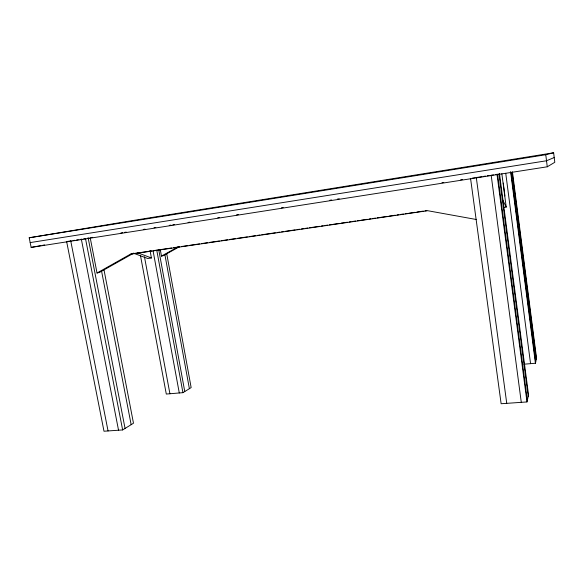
<?xml version="1.0" encoding="UTF-8"?>
<svg xmlns="http://www.w3.org/2000/svg" width="584" height="584" viewBox="0 0 584 584"><rect width="100%" height="100%" fill="white"/><g stroke="black" fill="none" stroke-linecap="round" stroke-linejoin="round"><path stroke-width="0.88" d="M470.558 178.427L501.13 403.734L526.987 401.945L528.535 394.857L499.459 173.47M523.95 364.204L535.418 363.248L536.543 358.116L512.453 171.944M504.678 195.384L504.89 196.012M71.138 240.863L66.642 241.572L103.996 431.226L122.64 429.934L133.481 423.232L103.923 269.443M140.481 255.566L166.294 394.054L182.938 392.667L191.151 387.594L166.783 254.003M547.266 166.79L554.8 162.286L553.632 152.774L127.998 221.314L29.2 237.776L31.149 247.404L547.266 166.79L545.77 154.731L553.632 152.774M90.206 237.739L97.024 273.02L130.349 254.237L131.984 253.843M132.802 253.646L99.608 272.341L97.024 273.02M160.242 249.441L161.469 256.113L178.748 246.543M179.062 246.937L163.41 255.602L161.469 256.113M554.216 157.534L546.514 160.768L30.178 242.594M87.235 238.294L88.958 237.973M31.149 247.404L40.982 245.587M42.771 245.258L44.559 244.93M29.2 237.776L545.77 154.731M91.046 237.608L92.725 237.345M120.895 232.943L122.684 232.658M124.48 232.381L126.268 232.103M143.284 229.439L145.073 229.162M154.03 227.76L155.819 227.483M169.25 225.38L171.039 225.096M172.835 224.818L174.623 224.541M188.055 222.438L189.844 222.161M217.737 217.796L219.533 217.518M236.564 214.854L238.36 214.569M281.393 207.838L283.189 207.561M329.909 200.254L331.668 199.976M337.413 199.078L339.216 198.801M441.978 182.726L443.782 182.442M460.659 179.806L462.375 179.536M72.934 240.586L74.73 240.301M76.526 240.024L78.322 239.739M80.125 239.462L81.921 239.177M83.716 238.9L85.512 238.615L122.64 429.934M472.317 178.149L474.653 177.784M475.843 177.602L482.019 176.638M483.778 176.361L485.545 176.083M487.304 175.806L489.071 175.536M493.48 174.842L491.173 175.207L521.286 402.339M495.239 174.572L497.006 174.295L526.987 401.945M133.707 253.514L140.014 252.587M141.824 252.324L151.745 250.872M153.548 250.609L159.863 249.682M161.666 249.419L171.587 247.966M173.39 247.704L179.704 246.776M181.507 246.514L187.822 245.587M189.625 245.324L199.546 243.871M201.356 243.608L207.663 242.681M209.473 242.418L219.394 240.966M221.197 240.703L227.512 239.776M229.315 239.513L235.629 238.586M237.433 238.323L247.353 236.87M249.156 236.608L255.471 235.681M257.274 235.418L259.982 235.023M261.785 234.753L275.32 232.775M277.123 232.512L279.824 232.111M281.627 231.848L283.437 231.585M285.24 231.322L295.161 229.87M296.964 229.607L299.672 229.205M301.475 228.943L303.279 228.68M305.082 228.417L307.79 228.016M309.593 227.753L319.514 226.3M321.317 226.037L323.12 225.774M324.923 225.512L327.631 225.11M329.434 224.847L331.238 224.584M333.041 224.322L339.355 223.395M341.158 223.132L347.473 222.205M349.276 221.942L351.086 221.679M352.889 221.416L355.59 221.015M357.393 220.752L359.204 220.489M361.007 220.226L367.321 219.299M369.124 219.036L370.928 218.774M372.731 218.511L375.439 218.109M377.242 217.847L379.045 217.584M380.848 217.321L387.163 216.394M388.966 216.131L395.28 215.204M397.084 214.941L398.887 214.678M400.69 214.416L403.398 214.014M405.201 213.751L407.004 213.488M408.807 213.226L415.122 212.299M416.925 212.036L423.239 211.109M425.05 210.846L426.853 210.583M130.349 254.237L427.707 210.714L476.551 219.547M150.022 250.419L151.417 257.96L147.737 258.493L133.276 253.12M503.758 207.444L506.211 207.086L501.839 173.733M137.89 252.887L151.417 257.96M502.605 199.743L506.211 207.086M70.744 240.929L108.047 430.941M81.359 239.265L118.537 430.218M101.521 270.837L131.152 424.67M88.199 238.119L125.056 428.437M144.467 256.821L169.915 393.755M153.074 250.828L179.281 392.974M164.841 254.339L189.384 388.681M158.782 249.93L184.77 391.536M156.775 250.288L182.938 392.667M476.296 177.529L506.744 403.347M503.269 183.062L504.846 195.107M498.933 173.645L528.206 396.375M497.553 174.112L527.337 400.361M512.073 172.068L536.302 359.218M511.08 172.404L535.674 362.102M510.577 171.63L535.418 363.248M505.744 173.309L530.564 363.657"/></g></svg>
